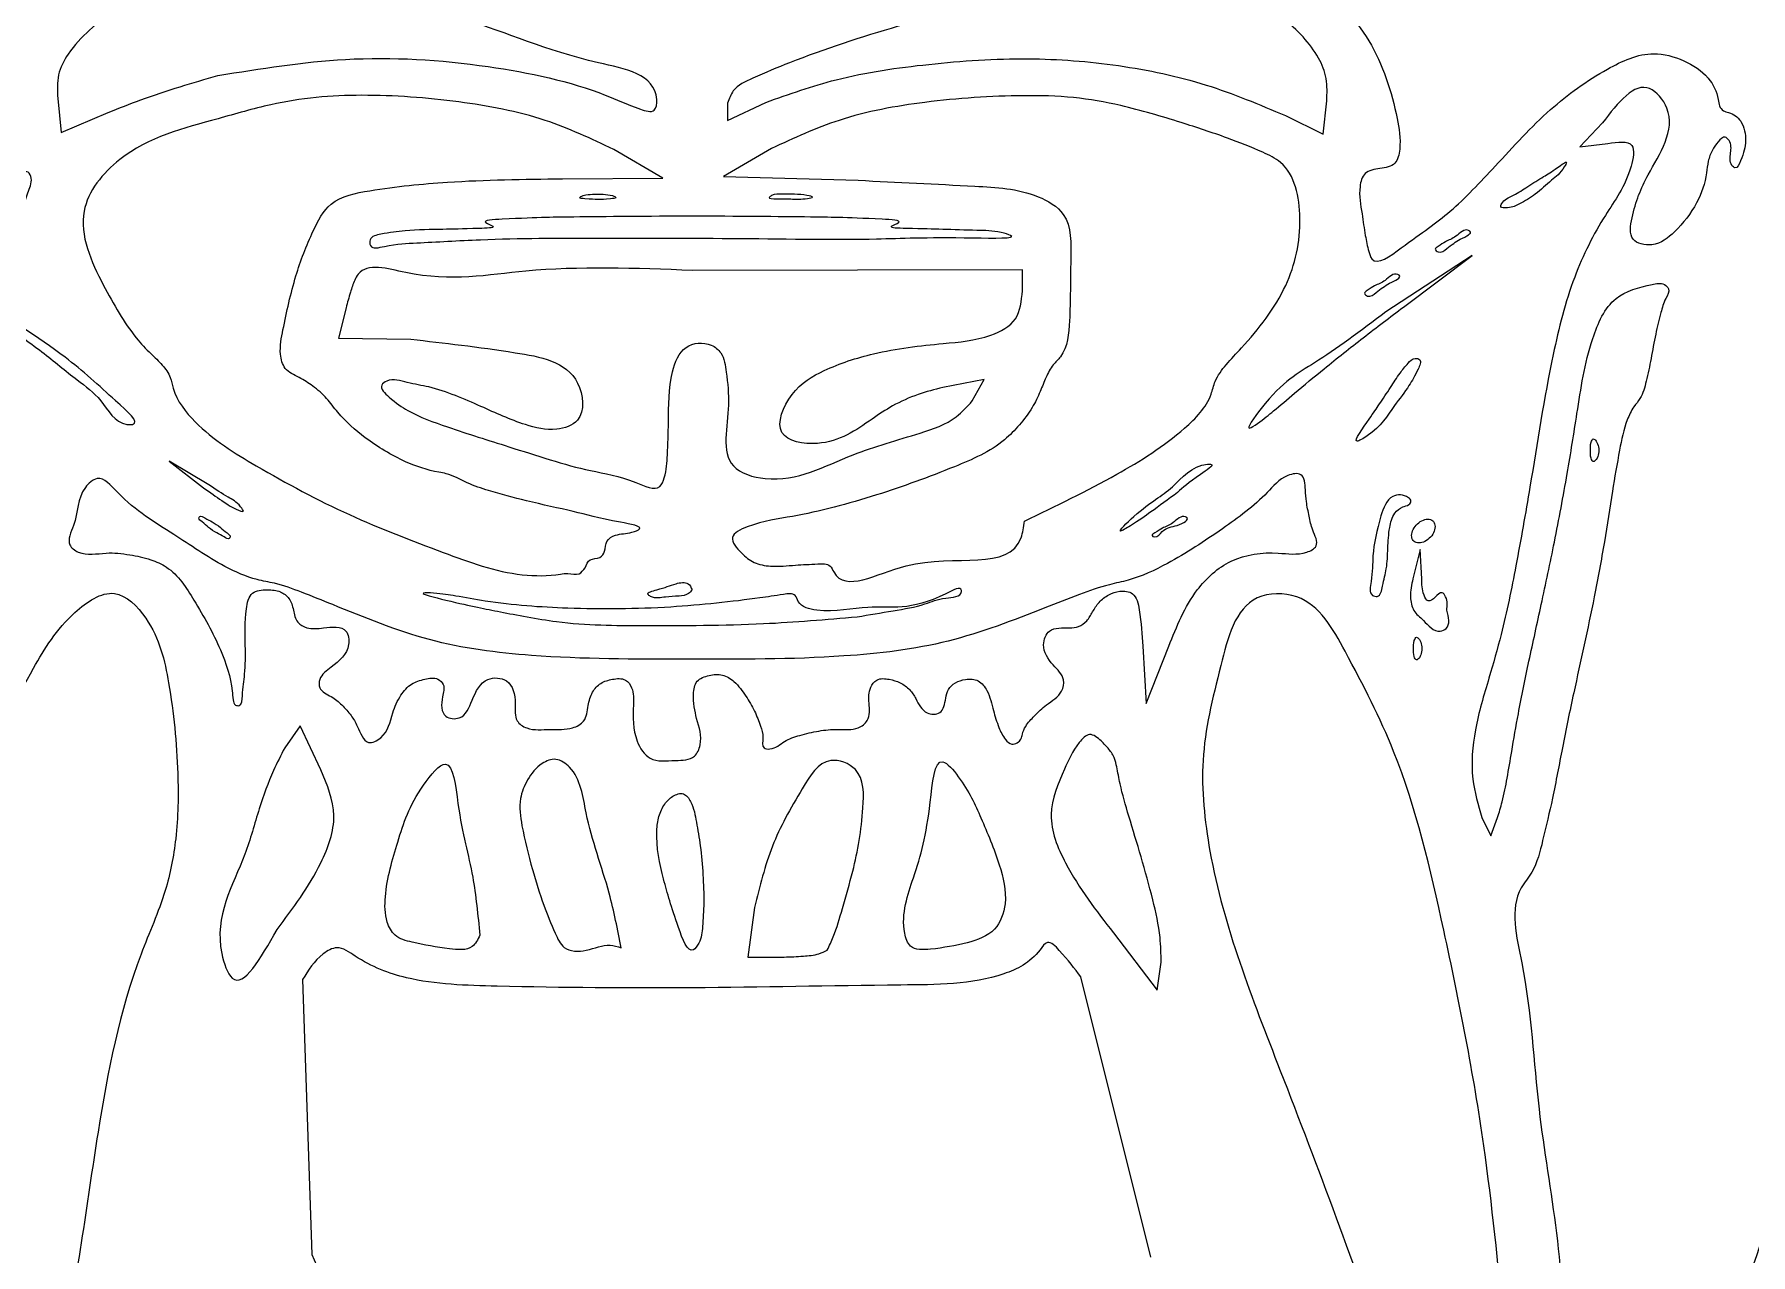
# Model space of a CAD drawing. Extents: x 7.4 to 44.5, y 24.7 to 60.9.
# Drawn here: x 19.78 to 34.35, y 35.09 to 45.44 of the extents above; entities that cross this region are included whole.
import ezdxf

# ---------------------------------------------------------------- set-up
doc = ezdxf.new("R2010")
doc.units = 0
doc.layers.add('Layer_1', color=7, linetype='CONTINUOUS')

msp = doc.modelspace()

# ---------------------------------------------------------------- linework, layer by layer
at = {"layer": 'Layer_1', "color": 7}
for p, q in [((30.549742, 45.421625), (30.549734, 45.421625)), ((21.340699, 45.092967), (21.340778, 45.092967)), ((19.981696, 44.897316), (20.009715, 44.608828)), ((25.665179, 44.712036), (25.990452, 44.865476)), ((30.719242, 44.596355), (30.749896, 44.877615)), ((20.009715, 44.608828), (20.410456, 44.780143)), ((25.665179, 44.857848), (25.665179, 44.712036)), ((30.39912, 44.752864), (30.719242, 44.596355)), ((33.089289, 44.691367), (32.896956, 44.488376)), ((25.114737, 44.222367), (24.699378, 44.466556)), ((26.038569, 44.474181), (25.631286, 44.237599)), ((32.896956, 44.488376), (33.134125, 44.516604)), ((24.264067, 44.217128), (25.114737, 44.222367)), ((25.631286, 44.237599), (26.774137, 44.204084)), ((32.657386, 44.20447), (32.657386, 44.20447)), ((24.68939, 44.073591), (24.68939, 44.073591)), ((26.338832, 44.075946), (26.338832, 44.075973)), ((25.771486, 43.711096), (25.771486, 43.71116)), ((31.882911, 43.705257), (31.882932, 43.70526)), ((31.984426, 43.565057), (31.250514, 43.087997)), ((31.400835, 43.128812), (31.984426, 43.565057)), ((28.167195, 43.443584), (25.368832, 43.439139)), ((28.167195, 43.266435), (28.167195, 43.443584)), ((31.282426, 43.33135), (31.282447, 43.331361)), ((22.427406, 43.121202), (22.364335, 42.864469)), ((22.364335, 42.864469), (22.976689, 42.855817)), ((27.843586, 42.513425), (27.492518, 42.447089)), ((27.741994, 42.331953), (27.843586, 42.513425)), ((30.476058, 42.396519), (30.476058, 42.396519)), ((20.471, 42.334099), (20.471, 42.334197)), ((31.32374, 42.292385), (31.32374, 42.292385)), ((25.164775, 42.150153), (25.164775, 42.150174)), ((33.037336, 41.991249), (33.037336, 41.991249)), ((21.263769, 41.619322), (20.925891, 41.81987)), ((20.925891, 41.81987), (21.218869, 41.59585)), ((21.263769, 41.619322), (21.263769, 41.619322)), ((29.483095, 41.554996), (29.483095, 41.554996)), ((21.361728, 41.258954), (21.361728, 41.258954)), ((28.185975, 41.312834), (28.18597, 41.312834)), ((29.480973, 41.27453), (29.481005, 41.274538)), ((31.670011, 41.26633), (31.670011, 41.26633)), ((31.268202, 41.082389), (31.268159, 41.082389)), ((31.541564, 41.072007), (31.480697, 40.822717)), ((31.557254, 40.822717), (31.541564, 41.072007)), ((24.455475, 40.91617), (24.455475, 40.916194)), ((25.364943, 40.729226), (25.364943, 40.729226)), ((26.766128, 40.500301), (26.766128, 40.500282)), ((31.768587, 40.55785), (31.768561, 40.55785)), ((29.188693, 40.250383), (29.218046, 39.763346)), ((29.218046, 39.763346), (29.409985, 40.251241)), ((31.536127, 40.308639), (31.536127, 40.308639)), ((25.402543, 39.636399), (25.402524, 39.63633)), ((22.038233, 39.576368), (21.90745, 39.389392)), ((22.214599, 39.202781), (22.038233, 39.576368)), ((32.065875, 38.796651), (32.14161, 38.640849)), ((32.14161, 38.640849), (32.200175, 38.796651)), ((29.174281, 38.463792), (29.174297, 38.463792)), ((25.465024, 38.071897), (25.465024, 38.071897)), ((25.893895, 38.033879), (25.836314, 37.613199)), ((21.842233, 37.846916), (21.842233, 37.846916)), ((23.56349, 37.797706), (23.56349, 37.797706)), ((27.697639, 37.733283), (27.697639, 37.733283)), ((28.938892, 37.819069), (29.310073, 37.332754)), ((24.762222, 37.691124), (24.762222, 37.691106)), ((25.836314, 37.613199), (26.14517, 37.613199)), ((26.511403, 37.671024), (26.511403, 37.671024)), ((29.25613, 35.068077), (28.661778, 37.446324)), ((29.310073, 37.332754), (29.345403, 37.569215)), ((22.058966, 37.421593), (22.138431, 35.088762)), ((22.138431, 35.088762), (22.321496, 34.673326))]:
    msp.add_line(p, q, dxfattribs=at)
for points, knots in [([(39.993908, 44.727694), (39.992409, 44.709731), (39.99011, 44.682173), (39.954297, 44.648326), (39.776267, 44.861801), (40.112806, 45.501563), (40.122199, 46.468988), (40.385378, 47.446574), (40.621069, 48.255536), (40.819028, 48.925991), (41.200842, 50.163709), (41.683496, 51.980475), (41.845016, 54.770544), (41.672722, 57.109444), (41.583172, 59.135647), (41.412403, 59.828322), (41.462674, 60.61876), (41.116215, 60.399716), (40.865479, 60.219024), (40.511528, 59.920844), (40.140911, 59.534942), (39.725629, 58.976743), (39.144333, 58.093391), (38.384149, 56.955449), (37.242773, 55.591732), (36.289661, 54.56163), (35.507643, 53.774808), (35.327196, 53.475259), (35.092323, 53.277469), (35.164704, 53.20756), (35.133891, 53.171784), (35.090633, 53.172349), (35.047895, 53.172955), (35.01635, 53.139514), (35.040806, 53.110055), (35.065145, 53.080498), (35.033363, 53.046902), (34.790788, 53.059345), (34.49313, 52.381385), (33.951806, 51.873205), (33.701629, 51.316222), (33.558348, 51.07864), (33.474187, 51.060023), (33.372502, 51.053529), (33.261042, 51.043431), (33.176455, 51.128488), (33.196621, 51.193439), (33.208886, 51.232944)], [0, 0, 0, 0, 0.054284, 0.083279, 0.117567, 0.733486, 1.939191, 3.113364, 3.721077, 4.473842, 5.208709, 7.608343, 10.098999, 13.495624, 14.850331, 15.818626, 16.192677, 16.395268, 16.768266, 17.230574, 17.738633, 18.383678, 19.308972, 20.913636, 22.489554, 24.60988, 25.225982, 25.667233, 25.842249, 25.87935, 25.908271, 25.956586, 26.005231, 26.033948, 26.069095, 26.104212, 26.133063, 26.182, 26.805225, 27.888934, 28.56628, 28.615172, 28.696268, 28.803392, 28.934051, 29.007176, 29.120698, 29.120698, 29.120698, 29.120698]), ([(32.69483, 51.292425), (32.395135, 51.246487), (31.691654, 51.138656), (30.656169, 51.033799), (29.830127, 51.012382), (29.291718, 50.966593), (28.957193, 50.898406), (28.573978, 50.798324), (28.210856, 50.69205), (27.872953, 50.631191), (27.59456, 50.648029), (27.322325, 50.66261), (27.043744, 50.651071), (26.743712, 50.620682), (26.468339, 50.581763), (26.212595, 50.58309), (26.012534, 50.639555), (25.842922, 50.687121), (25.696371, 50.705821), (25.592388, 50.67646), (25.516275, 50.666362), (25.493384, 50.608222), (25.569691, 50.624282), (25.618034, 50.609153), (25.669083, 50.57639), (25.690476, 50.523289), (25.665855, 50.46977), (25.610708, 50.437269), (25.543357, 50.428476), (25.473126, 50.42932), (25.42993, 50.36843), (25.453847, 50.304987), (25.483667, 50.232353), (25.407574, 50.176077), (25.310066, 50.179328), (25.190247, 50.195334), (25.078533, 50.274537), (24.995142, 50.397295), (24.907668, 50.542439), (24.707252, 50.620764), (24.478095, 50.643066), (24.216037, 50.659974), (23.97055, 50.662505), (23.726426, 50.643017), (23.469585, 50.628799), (23.153821, 50.690231), (22.807138, 50.797786), (22.43928, 50.901351), (22.107174, 50.970423), (21.577387, 51.007706), (20.749334, 51.036273), (19.748276, 51.143923), (18.887105, 51.235464), (18.471789, 51.34363), (18.185497, 51.371509), (18.177676, 51.218579), (18.172257, 51.115815), (18.084187, 51.053654), (17.979555, 51.05139), (17.880283, 51.059098), (17.794815, 51.093457), (17.714572, 51.36754), (17.368871, 51.885255), (16.888999, 52.380907), (16.569496, 53.105264), (16.343877, 53.053393), (16.299752, 53.077746), (16.325147, 53.110712), (16.349664, 53.136411), (16.325225, 53.172896), (16.28369, 53.171117), (16.240432, 53.175732), (16.212933, 53.216793), (16.254036, 53.279446), (16.158479, 53.413917), (16.02403, 53.596807), (15.571273, 54.064144), (14.867992, 54.806398), (13.890996, 55.937118), (13.390263, 56.465481), (12.626369, 57.516672), (12.985737, 56.811243), (13.34189, 56.39982), (13.830524, 55.669777), (14.247469, 55.046523), (14.63678, 54.423125), (15.011909, 53.807654), (15.391185, 53.194464), (15.892821, 52.451041), (16.207479, 51.780808), (16.700274, 51.297674), (16.578392, 50.995877), (16.315708, 51.049679), (16.124989, 51.109551), (15.946745, 51.219388), (15.988886, 51.350162), (15.908076, 51.35853), (15.849852, 51.233776), (15.679369, 51.166146), (15.462624, 51.172443), (15.358621, 51.303927), (15.385487, 51.473684), (15.196502, 51.378015), (15.083863, 51.247537), (14.892155, 51.102111), (14.723538, 51.004256), (14.523676, 51.018455), (14.27513, 50.957089), (14.041477, 50.812268), (13.86514, 50.659523), (13.855906, 50.536784), (13.845432, 50.471344), (13.841699, 50.401417), (13.819878, 50.335078), (13.763567, 50.293576), (13.691636, 50.281897), (13.576232, 50.325216), (13.617144, 50.168045), (13.758956, 50.059934), (13.875918, 49.84896), (13.935295, 49.612169), (13.784366, 49.489178), (13.636634, 49.5344), (13.51202, 49.651637), (13.319677, 49.934861), (12.968027, 50.324594), (12.528681, 50.704401), (12.189631, 50.941127), (11.985813, 50.978635), (11.911453, 51.051099), (11.857372, 51.170367), (11.764474, 51.344375), (11.60346, 51.570813), (11.265752, 52.002393), (10.755518, 52.669492), (10.353222, 53.997575), (10.093267, 55.169396), (9.909255, 56.29538), (9.779476, 56.640044), (9.799358, 57.259475), (9.525274, 56.724204), (9.694798, 56.008314), (9.547232, 54.807044), (9.60435, 53.56417), (9.706876, 52.352618), (9.922119, 51.167317), (10.210371, 50.024357), (10.515132, 49.111841), (10.662682, 48.524705), (10.834197, 48.339522), (10.862214, 48.225838), (10.872075, 48.077662), (10.890281, 47.879661), (10.941571, 47.637975), (11.066384, 47.201195), (11.228835, 46.499446), (11.332657, 45.613607), (11.526916, 45.027323), (11.433187, 44.610327), (11.204287, 44.663705), (11.124085, 44.83085), (11.060827, 45.122385), (10.831523, 44.924702), (10.857222, 44.663419), (10.849449, 44.41269), (10.750095, 44.210664), (10.561625, 44.216586), (10.370182, 44.168258), (10.168685, 43.995268), (9.980106, 43.772996), (9.81063, 43.536926), (9.68474, 43.357408), (9.637022, 43.119521), (9.454103, 42.76278), (9.046785, 42.343929), (8.602543, 41.948658), (8.405543, 41.810262), (8.305555, 41.725651), (8.447034, 41.787234), (8.530966, 41.833968), (8.733773, 41.822882), (8.773972, 41.68744), (8.77311, 41.579611), (8.865968, 41.517519), (9.010251, 41.520294), (9.327741, 41.500228), (9.007958, 41.099371), (8.63308, 40.913637), (8.361226, 40.734863), (8.024573, 40.498536), (8.271037, 40.504079), (8.523561, 40.53403), (8.36386, 40.185893), (8.07802, 40.073913), (7.882837, 39.981719), (7.700944, 39.837411), (7.916104, 39.836626), (8.046139, 39.806763), (8.232298, 39.722217), (8.261691, 39.552861), (8.131807, 39.483218), (7.994581, 39.412878), (7.873926, 39.371546), (7.807764, 39.348882)], [0, 0, 0, 0, 0.909592, 2.135107, 3.118692, 3.388104, 3.754682, 4.140938, 4.576087, 4.890795, 5.163584, 5.40949, 5.709018, 5.998585, 6.31396, 6.543611, 6.758987, 6.932966, 7.076124, 7.189012, 7.264771, 7.284721, 7.340731, 7.405136, 7.461449, 7.511682, 7.562568, 7.623271, 7.695317, 7.767878, 7.819385, 7.888841, 7.963416, 8.02262, 8.131216, 8.253335, 8.379679, 8.526295, 8.699905, 8.871025, 9.143167, 9.393907, 9.657836, 9.878698, 10.129052, 10.425978, 10.836375, 11.219107, 11.572233, 11.851206, 12.811223, 14.04934, 14.91148, 15.310607, 15.470979, 15.598891, 15.692076, 15.772868, 15.890956, 15.998634, 16.078144, 16.14176, 16.817302, 17.896894, 18.501939, 18.557999, 18.586814, 18.619889, 18.65667, 18.683651, 18.727614, 18.77379, 18.809069, 18.852926, 18.970063, 19.230046, 19.583128, 20.877719, 22.425876, 23.599916, 24.214144, 24.437191, 25.401209, 26.1599, 26.976671, 27.675044, 28.359308, 29.138775, 29.844761, 31.017845, 31.489351, 31.619913, 31.860939, 32.126418, 32.305485, 32.383128, 32.412949, 32.508046, 32.736033, 32.937683, 33.105202, 33.206245, 33.293635, 33.565448, 33.815172, 33.991066, 34.133046, 34.402478, 34.740223, 34.977878, 35.032294, 35.103904, 35.177222, 35.242596, 35.306209, 35.371839, 35.476039, 35.535774, 35.744842, 36.042833, 36.246024, 36.402847, 36.516585, 36.677631, 36.909852, 37.542215, 38.241547, 38.664215, 38.750615, 38.850936, 38.959013, 39.143478, 39.441654, 39.790566, 40.790066, 41.93605, 43.873289, 44.548789, 45.105779, 45.424013, 45.53572, 46.519792, 47.770511, 49.051062, 50.273227, 51.408319, 52.665979, 53.791508, 54.334137, 54.417918, 54.537, 54.673506, 54.866332, 55.131702, 55.413612, 56.228186, 57.302116, 58.022015, 58.195812, 58.344929, 58.567899, 58.80147, 58.928779, 59.267008, 59.554883, 59.697155, 59.871681, 60.060147, 60.290808, 60.646031, 60.93742, 61.166702, 61.289939, 61.659691, 62.341002, 63.093984, 63.231081, 63.286933, 63.32706, 63.546739, 63.692939, 63.827015, 63.920566, 64.001859, 64.122209, 64.388322, 64.622048, 65.227908, 65.718309, 65.885501, 66.004138, 66.260253, 66.437931, 66.86581, 67.14686, 67.239212, 67.336444, 67.572793, 67.757752, 67.884912, 67.985627, 68.156762, 68.364541, 68.364541, 68.364541, 68.364541]), ([(19.660317, 43.66826), (19.662372, 43.715219), (19.666699, 43.814093), (19.691609, 43.957226), (19.717828, 44.095327), (19.773637, 44.194902), (19.727504, 44.297792), (19.576718, 44.228029), (19.325891, 44.369453), (19.380257, 44.809518), (19.498016, 45.139903), (19.662989, 45.416193), (19.701052, 45.524273), (19.783329, 45.629889), (19.666871, 45.612343), (19.565212, 45.617234), (19.365625, 45.603796), (19.25155, 45.592592), (19.072172, 45.601236), (19.17523, 45.663674), (19.247873, 45.65724), (19.253859, 45.740968), (19.124908, 45.690015), (19.263683, 45.861176), (19.45705, 45.822663), (19.662588, 45.911392), (19.799469, 45.891704), (19.848708, 45.849616), (19.871802, 45.794121), (19.850311, 45.720871), (19.925936, 45.72195), (20.007233, 45.880951), (20.318045, 46.003585), (20.782617, 46.132025), (21.273273, 46.15021), (21.690122, 46.157518), (21.978444, 46.181157), (22.31979, 46.282902), (22.931414, 46.40879), (23.995007, 46.535469), (25.169006, 46.685746), (26.41069, 46.754345), (26.909283, 46.754495), (27.667054, 46.677168), (27.453343, 46.517893), (27.189236, 46.539564), (26.950515, 46.500883), (26.258112, 46.528188), (26.731446, 46.45459), (27.140014, 46.475719), (27.808629, 46.421871), (28.404485, 46.368173), (28.933517, 46.294646), (29.365861, 46.217373), (29.70498, 46.159116), (30.132169, 46.108361), (30.653894, 45.925121), (31.155721, 45.412952), (31.328791, 44.869207), (31.384329, 44.520956), (31.344977, 44.326725), (31.201371, 44.303976), (31.062493, 44.283555), (31.014375, 44.107222), (31.048693, 43.936208), (31.07333, 43.748406), (31.098178, 43.626564), (31.151854, 43.457319), (31.505015, 43.725361), (31.795857, 43.916589), (32.217203, 44.359303), (32.6135, 44.802758), (33.066029, 45.127657), (33.472538, 45.316958), (33.782342, 45.230251), (33.989777, 45.099925), (34.069512, 44.938163), (34.07819, 44.835523), (34.111688, 44.789521), (34.187858, 44.777266), (34.287759, 44.704591), (34.314435, 44.528987), (34.283864, 44.418625), (34.228414, 44.291612), (34.163655, 44.35016), (34.180077, 44.437345), (34.184481, 44.523564), (34.123904, 44.588802), (34.06357, 44.522975), (34.018178, 44.459407), (33.982387, 44.366533), (33.972081, 44.2111), (33.894955, 43.992624), (33.7309, 43.782132), (33.542281, 43.630958), (33.306011, 43.681909), (33.350046, 43.976566), (33.481246, 44.294708), (33.764402, 44.702064), (33.417465, 45.114214), (33.223355, 44.864108), (33.089289, 44.691367)], [0, 0, 0, 0, 0.140898, 0.296665, 0.434694, 0.564033, 0.620739, 0.714045, 0.962184, 1.330722, 1.872342, 2.083857, 2.236794, 2.29807, 2.349515, 2.484438, 2.673732, 2.883548, 2.955405, 3.021697, 3.120573, 3.140848, 3.230166, 3.287871, 3.569909, 3.849126, 3.913931, 3.97382, 4.031601, 4.099324, 4.127204, 4.218664, 4.583735, 5.079347, 5.679424, 6.040663, 6.334108, 6.541955, 7.10667, 8.208272, 9.72829, 10.781407, 11.605015, 11.954795, 12.039877, 12.270479, 12.70032, 13.130305, 13.221245, 13.887289, 14.52072, 15.170969, 15.69808, 16.118872, 16.489411, 16.729524, 17.410578, 18.100937, 18.802005, 19.063515, 19.190311, 19.324556, 19.457269, 19.575614, 19.808849, 19.992952, 20.133069, 20.200299, 20.465754, 20.985615, 21.524122, 22.196137, 22.789414, 23.202775, 23.464864, 23.718704, 23.918496, 23.975591, 24.026515, 24.073556, 24.199802, 24.370112, 24.544853, 24.621205, 24.653586, 24.760438, 24.865798, 24.909478, 24.980882, 25.066608, 25.167429, 25.266506, 25.535023, 25.843332, 26.064962, 26.231107, 26.410841, 26.802209, 27.388852, 27.610561, 28.10559, 28.10559, 28.10559, 28.10559]), ([(21.340778, 45.092967), (21.701689, 45.151141), (22.463712, 45.273969), (23.56, 45.207309), (24.445752, 45.01949), (24.836734, 44.835151), (25.05783, 44.764814), (25.090122, 45.102043), (24.270584, 45.233172), (23.459962, 45.615742), (22.307044, 45.819046), (21.395375, 45.908295), (20.697505, 45.831725), (20.306681, 45.543733), (20.077261, 45.304207), (19.970282, 45.099583), (19.977845, 44.96556), (19.981696, 44.897316)], [0, 0, 0, 0, 1.090645, 2.302779, 3.326067, 3.646115, 3.764761, 3.858539, 4.443223, 5.633189, 6.903497, 7.806042, 8.415178, 8.945536, 9.218232, 9.412461, 9.613971, 9.613971, 9.613971, 9.613971]), ([(30.549734, 45.421625), (30.494599, 45.476647), (30.381373, 45.589641), (30.167922, 45.716734), (29.913287, 45.812825), (29.623887, 45.891488), (29.234047, 45.895008), (28.682944, 45.842761), (27.945571, 45.737018), (27.084882, 45.512205), (26.379027, 45.282609), (25.927096, 45.092781), (25.714203, 44.996601), (25.678387, 44.895231), (25.665179, 44.857848)], [0, 0, 0, 0, 0.232993, 0.478474, 0.737466, 1.049071, 1.371705, 1.899308, 2.711212, 3.600683, 4.572548, 4.910022, 5.107596, 5.223022, 5.223022, 5.223022, 5.223022]), ([(30.749896, 44.877615), (30.752658, 44.941194), (30.758135, 45.067311), (30.683351, 45.258219), (30.59686, 45.363998), (30.549742, 45.421625)], [0, 0, 0, 0, 0.1892, 0.375305, 0.598021, 0.598021, 0.598021, 0.598021]), ([(25.990452, 44.865476), (26.187322, 44.935299), (26.635453, 45.094236), (27.388341, 45.19836), (28.191074, 45.255373), (28.982421, 45.193067), (29.720865, 45.039384), (30.17712, 44.846645), (30.39912, 44.752864)], [0, 0, 0, 0, 0.62529, 1.423332, 2.268906, 3.03637, 3.797741, 4.519276, 4.519276, 4.519276, 4.519276]), ([(20.410456, 44.780143), (20.501647, 44.816122), (20.702179, 44.89524), (21.012879, 44.998824), (21.233273, 45.062117), (21.340699, 45.092967)], [0, 0, 0, 0, 0.294063, 0.646653, 0.981949, 0.981949, 0.981949, 0.981949]), ([(24.699378, 44.466556), (24.508428, 44.555932), (24.090199, 44.751688), (23.361031, 44.886281), (22.707411, 44.934801), (22.172527, 44.915284), (21.762732, 44.847453), (21.202381, 44.683567), (20.576628, 44.530017), (20.083781, 43.921803), (20.308201, 43.417399), (20.495528, 43.08151), (20.628076, 42.881214), (20.759373, 42.741385), (20.868564, 42.642703), (20.93977, 42.543749), (20.972292, 42.356628), (21.203371, 42.059599), (21.735944, 41.733371), (22.438143, 41.353651), (23.199627, 41.065318), (23.793798, 40.844416), (24.16272, 40.846094), (24.319205, 40.8744), (24.405091, 40.845938), (24.440477, 40.895264), (24.455475, 40.91617)], [0, 0, 0, 0, 0.630326, 1.380571, 2.205576, 2.594898, 2.983507, 3.447108, 4.350439, 4.882306, 5.52884, 5.803863, 6.059416, 6.243193, 6.377512, 6.502455, 6.598305, 6.939503, 7.577708, 8.469264, 9.327659, 10.02542, 10.349306, 10.411711, 10.507839, 10.57855, 10.57855, 10.57855, 10.57855]), ([(28.18597, 41.312834), (28.450125, 41.440218), (28.924059, 41.668765), (29.467014, 42.008486), (29.755645, 42.303695), (29.801262, 42.51844), (29.899221, 42.648021), (30.131735, 42.888905), (30.435346, 43.276186), (30.561813, 43.839288), (30.468638, 44.316888), (30.160625, 44.466418), (29.881244, 44.575098), (29.477244, 44.708079), (29.045304, 44.836283), (28.596236, 44.917496), (28.038615, 44.928221), (27.371054, 44.883492), (26.6414, 44.752771), (26.226889, 44.561211), (26.038569, 44.474181)], [0, 0, 0, 0, 0.877079, 1.573615, 1.938303, 2.052797, 2.221381, 2.414007, 3.064875, 3.648688, 4.149087, 4.319753, 4.645241, 5.057453, 5.591522, 5.997373, 6.421565, 7.260359, 8.005375, 8.625654, 8.625654, 8.625654, 8.625654]), ([(33.134125, 44.516604), (33.220452, 44.528642), (33.381437, 44.551091), (33.31455, 44.189339), (33.086069, 43.893398), (32.819073, 43.356769), (32.627378, 42.579767), (32.503404, 41.752973), (32.362095, 40.960361), (32.253301, 40.417879), (32.120803, 39.95793), (31.99862, 39.557488), (31.963906, 39.147344), (32.03446, 38.904694), (32.065875, 38.796651)], [0, 0, 0, 0, 0.20477, 0.381865, 0.85172, 1.436555, 2.117205, 3.260246, 3.938473, 4.533849, 4.918592, 5.373445, 5.791356, 6.126794, 6.126794, 6.126794, 6.126794]), ([(32.657386, 44.20447), (32.694275, 44.233357), (32.740677, 44.269693), (32.801883, 44.38195), (32.6722, 44.284045), (32.593047, 44.237878), (32.459147, 44.154088), (32.344785, 44.078432), (32.259807, 44.046746), (32.210221, 43.968508), (32.313443, 43.968158), (32.397286, 44.006531), (32.53038, 44.088408), (32.613178, 44.164072), (32.657386, 44.20447)], [0, 0, 0, 0, 0.156741, 0.197161, 0.28227, 0.424485, 0.582607, 0.722448, 0.833806, 0.872948, 0.93189, 1.037994, 1.196105, 1.37723, 1.37723, 1.37723, 1.37723]), ([(24.455475, 40.916194), (24.466827, 40.943885), (24.489998, 41.000402), (24.58302, 40.988454), (24.633828, 41.060735), (24.624561, 41.149396), (24.735048, 41.208679), (24.821195, 41.202516), (24.981788, 41.262262), (24.59546, 41.328877), (24.386255, 41.39085), (23.974917, 41.47666), (23.682306, 41.555514), (23.481315, 41.621204), (23.368328, 41.682744), (23.287749, 41.714882), (23.138271, 41.736986), (22.896569, 41.819479), (22.606523, 41.995629), (22.38742, 42.188314), (22.265604, 42.358483), (22.152887, 42.457201), (22.031715, 42.533056), (21.899106, 42.590293), (21.857007, 42.757871), (21.909033, 43.020256), (21.986774, 43.378147), (22.121905, 43.731306), (22.290677, 44.055429), (22.745258, 44.141195), (23.386179, 44.205788), (23.936465, 44.212896), (24.264067, 44.217128)], [0, 0, 0, 0, 0.080775, 0.164862, 0.231059, 0.316989, 0.407211, 0.548848, 0.619243, 0.790118, 1.204339, 1.60906, 1.943441, 2.136102, 2.237417, 2.329598, 2.39409, 2.689622, 3.087652, 3.406616, 3.555968, 3.713875, 3.850021, 3.991295, 4.117541, 4.325999, 4.79637, 5.205961, 5.480108, 5.826876, 6.490095, 7.465787, 7.465787, 7.465787, 7.465787]), ([(26.774137, 44.204084), (27.103733, 44.187734), (27.614529, 44.162395), (28.21253, 44.131109), (28.588687, 43.911285), (28.57288, 43.470206), (28.576444, 43.092989), (28.549802, 42.755879), (28.418237, 42.633482), (28.36447, 42.530671), (28.317087, 42.404611), (28.249444, 42.264141), (28.144842, 42.128067), (27.948455, 41.92447), (27.519808, 41.739084), (26.92903, 41.52385), (26.310871, 41.356246), (25.931732, 41.312402), (25.654265, 41.18627), (25.781487, 41.03764), (25.885841, 40.95197), (26.053672, 40.920081), (26.236648, 40.941136), (26.394764, 40.946777), (26.533491, 40.954275), (26.642888, 40.686807), (27.33084, 41.133007), (28.118146, 40.863162), (28.178346, 41.262255), (28.185975, 41.312834)], [0, 0, 0, 0, 0.99002, 1.5343, 1.796336, 2.185378, 2.703604, 3.018843, 3.109769, 3.232291, 3.362683, 3.51477, 3.697481, 3.875474, 4.357789, 5.062704, 5.798002, 6.191473, 6.346383, 6.496357, 6.6319, 6.774945, 6.985744, 7.176748, 7.281756, 7.340085, 7.957106, 8.960785, 9.106445, 9.106445, 9.106445, 9.106445]), ([(24.68939, 44.073591), (24.662973, 44.078413), (24.607231, 44.088587), (24.519171, 44.084243), (24.462162, 44.085123), (24.391031, 44.053207), (24.493259, 44.041791), (24.564129, 44.042579), (24.635837, 44.041238), (24.736965, 44.053892), (24.703332, 44.067818), (24.68939, 44.073591)], [0, 0, 0, 0, 0.080973, 0.170859, 0.251839, 0.284622, 0.330969, 0.439945, 0.548909, 0.595248, 0.62806, 0.62806, 0.62806, 0.62806]), ([(26.338832, 44.075973), (26.303648, 44.080604), (26.232849, 44.089922), (26.130356, 44.082239), (26.061195, 44.090065), (25.996495, 44.047065), (26.130051, 44.049056), (26.211174, 44.044584), (26.299329, 44.042196), (26.410687, 44.061443), (26.363539, 44.070959), (26.338832, 44.075946)], [0, 0, 0, 0, 0.10656, 0.214426, 0.301537, 0.327476, 0.391904, 0.526305, 0.653392, 0.698991, 0.749197, 0.749197, 0.749197, 0.749197]), ([(25.771486, 43.71116), (26.193633, 43.705575), (26.916881, 43.696007), (27.380682, 43.726856), (28.178706, 43.706566), (27.935537, 43.778157), (27.764302, 43.777469), (27.458312, 43.789194), (27.312147, 43.792765), (26.998828, 43.798665), (27.183436, 43.863832), (26.676136, 43.888618), (26.330607, 43.893014), (25.365009, 43.902952), (24.399067, 43.892457), (24.054044, 43.889505), (23.545307, 43.863258), (23.732131, 43.799799), (23.425952, 43.792147), (23.272875, 43.786793), (22.954687, 43.784364), (22.769314, 43.755834), (22.6241, 43.726646), (22.630396, 43.613039), (22.830156, 43.664924), (23.097529, 43.674827), (23.72782, 43.713809), (24.626484, 43.714269), (25.363943, 43.712226), (25.771486, 43.711096)], [0, 0, 0, 0, 1.15637, 1.98116, 2.296409, 2.378908, 2.586477, 2.876473, 3.189883, 3.312026, 3.37865, 3.520407, 4.129274, 5.133208, 6.137141, 6.746012, 6.887779, 6.955922, 7.074398, 7.382496, 7.703222, 7.910484, 8.013588, 8.061641, 8.180897, 8.456637, 8.997586, 9.983404, 11.201171, 11.201171, 11.201171, 11.201171]), ([(31.882932, 43.70526), (31.935236, 43.72862), (31.993744, 43.754753), (31.919812, 43.800237), (31.851992, 43.719838), (31.760945, 43.689025), (31.710589, 43.653173), (31.656835, 43.620361), (31.71419, 43.577204), (31.787384, 43.643749), (31.845761, 43.681337), (31.882911, 43.705257)], [0, 0, 0, 0, 0.105133, 0.117606, 0.236782, 0.336416, 0.410537, 0.444179, 0.479467, 0.558636, 0.697189, 0.697189, 0.697189, 0.697189]), ([(20.471, 42.334197), (20.331547, 42.461679), (19.972664, 42.789753), (19.331036, 43.149295), (18.955506, 43.654976), (18.500739, 43.662395), (19.200151, 43.281963), (19.404622, 43.061736), (19.846846, 42.756765), (20.113259, 42.530729), (20.36761, 42.347317), (20.468323, 42.13163), (20.700135, 42.129274), (20.575166, 42.240985), (20.471, 42.334099)], [0, 0, 0, 0, 0.564202, 1.451968, 2.225372, 2.273633, 2.676797, 3.370928, 3.787718, 4.170213, 4.436218, 4.734841, 4.784361, 5.032308, 5.032308, 5.032308, 5.032308]), ([(25.368832, 43.439139), (24.88536, 43.457276), (24.053463, 43.488484), (23.20571, 43.31605), (22.585647, 43.515255), (22.491916, 43.341263), (22.460933, 43.245579), (22.439434, 43.165822), (22.427406, 43.121202)], [0, 0, 0, 0, 1.415046, 2.434824, 2.838734, 2.895979, 3.004901, 3.143219, 3.143219, 3.143219, 3.143219]), ([(31.282447, 43.331361), (31.334754, 43.354726), (31.393264, 43.380863), (31.319327, 43.426338), (31.251515, 43.34594), (31.160465, 43.315128), (31.110115, 43.279273), (31.056357, 43.246457), (31.113719, 43.203315), (31.186898, 43.269856), (31.245276, 43.307436), (31.282426, 43.33135)], [0, 0, 0, 0, 0.105139, 0.117609, 0.236784, 0.336415, 0.410538, 0.444182, 0.479463, 0.558632, 0.697171, 0.697171, 0.697171, 0.697171]), ([(27.492518, 42.447089), (27.421605, 42.428518), (27.274386, 42.389963), (27.07124, 42.299867), (26.807633, 42.122229), (26.53434, 41.925035), (26.023794, 42.011372), (26.197257, 42.431298), (26.506587, 42.615578), (26.952311, 42.760015), (27.434589, 42.816697), (27.846983, 42.848196), (28.143774, 43.004928), (28.159447, 43.179918), (28.167195, 43.266435)], [0, 0, 0, 0, 0.219721, 0.456151, 0.662461, 1.169644, 1.485862, 1.818951, 2.158918, 2.60207, 3.198367, 3.609697, 3.860168, 4.105101, 4.105101, 4.105101, 4.105101]), ([(32.200175, 38.796651), (32.213323, 38.841175), (32.245924, 38.951577), (32.283378, 39.139411), (32.32394, 39.389078), (32.382283, 39.720624), (32.467059, 40.136001), (32.574914, 40.620576), (32.687362, 41.150646), (32.788461, 41.690033), (32.881745, 42.271328), (32.955425, 42.773055), (33.154022, 43.231506), (33.43267, 43.305493), (33.600337, 43.338973), (33.670259, 43.275023), (33.612581, 43.186111), (33.581425, 43.063908), (33.536265, 42.891509), (33.504836, 42.695425), (33.464148, 42.513371), (33.428314, 42.366794), (33.344816, 42.275356), (33.277384, 42.129722), (33.227751, 41.885834), (33.16857, 41.540074), (33.105908, 41.123082), (33.025405, 40.688042), (32.935618, 40.261061), (32.840601, 39.835255), (32.74976, 39.402819), (32.673847, 38.981661), (32.589074, 38.631106), (32.525003, 38.36209), (32.283491, 38.078975), (32.482379, 37.328684), (32.517552, 36.39286), (32.718878, 35.26436), (32.794045, 34.195474), (32.730168, 33.251886), (32.666875, 32.546336), (32.346521, 32.160287), (31.926885, 32.219549), (31.679684, 32.454791), (31.464609, 32.645071), (31.369362, 32.738524), (31.239661, 32.799327), (31.253555, 32.46175), (31.079891, 32.196989), (30.890334, 31.494838), (30.644937, 30.828482), (30.436459, 30.208063), (30.353819, 29.88859), (30.297086, 29.687591), (30.277266, 29.58045), (30.189377, 29.418276), (30.491655, 29.607447), (30.628716, 29.869069), (30.854325, 30.14896), (30.975853, 30.29973)], [0, 0, 0, 0, 0.139224, 0.345222, 0.573883, 0.898205, 1.355006, 1.845535, 2.387661, 2.979874, 3.494242, 4.144384, 4.537995, 4.865986, 4.970763, 5.021755, 5.106499, 5.232787, 5.42123, 5.631823, 5.829453, 5.985312, 6.071056, 6.195472, 6.461178, 6.814676, 7.248984, 7.725681, 8.1418, 8.557907, 9.034353, 9.46805, 9.839056, 10.122696, 10.28155, 10.919028, 12.168083, 13.229697, 14.314993, 15.378797, 16.073488, 16.411972, 16.726669, 17.204963, 17.427374, 17.57737, 17.625242, 17.800069, 18.211623, 18.770913, 19.856222, 20.401007, 20.71467, 20.862261, 21.002511, 21.10524, 21.216749, 21.690065, 22.242729, 22.242729, 22.242729, 22.242729]), ([(30.476058, 42.396519), (30.559704, 42.466513), (30.751691, 42.627166), (31.060688, 42.870504), (31.287011, 43.042374), (31.400835, 43.128812)], [0, 0, 0, 0, 0.327192, 0.750979, 1.179752, 1.179752, 1.179752, 1.179752]), ([(31.250514, 43.087997), (31.037938, 42.927677), (30.654842, 42.638755), (30.342502, 42.48759), (30.036385, 42.054343), (30.200597, 42.166724), (30.309144, 42.255245), (30.415315, 42.345107), (30.476058, 42.396519)], [0, 0, 0, 0, 0.742753, 1.338556, 1.533058, 1.611075, 1.784312, 2.015958, 2.015958, 2.015958, 2.015958]), ([(22.976689, 42.855817), (23.260481, 42.823392), (23.731433, 42.769582), (24.418899, 42.64727), (24.46469, 42.159642), (24.184336, 42.068508), (23.90186, 42.134532), (23.624861, 42.26344), (23.356596, 42.379473), (23.147127, 42.453668), (22.952294, 42.480324), (22.812412, 42.531894), (22.697982, 42.453381), (22.823825, 42.331627), (22.98655, 42.219394), (23.352216, 42.08426), (23.857838, 41.93169), (24.412616, 41.743731), (24.801165, 41.6914), (25.078487, 41.55024), (25.146747, 41.720547), (25.156352, 41.898533), (25.161672, 42.057468), (25.164775, 42.150153)], [0, 0, 0, 0, 0.893573, 1.482885, 1.798175, 1.98895, 2.257836, 2.664766, 2.90091, 3.137168, 3.324356, 3.499239, 3.553177, 3.672562, 3.869571, 4.232487, 4.779861, 5.500563, 5.899618, 6.104808, 6.186706, 6.383841, 6.65963, 6.65963, 6.65963, 6.65963]), ([(25.164775, 42.150174), (25.164189, 42.291353), (25.163282, 42.510244), (25.27612, 42.817231), (25.501928, 42.839091), (25.634785, 42.729778), (25.660265, 42.534349), (25.69442, 42.233526), (25.579888, 41.773752), (26.170348, 41.596665), (26.670717, 41.882876), (27.212924, 42.02719), (27.580366, 42.151644), (27.699013, 42.284004), (27.741994, 42.331953)], [0, 0, 0, 0, 0.430484, 0.667447, 0.881914, 0.986289, 1.156252, 1.436475, 1.953537, 2.244283, 3.016366, 3.615229, 3.951426, 4.142399, 4.142399, 4.142399, 4.142399]), ([(31.32374, 42.292385), (31.367983, 42.34968), (31.445914, 42.4506), (31.507581, 42.564477), (31.563424, 42.681796), (31.484873, 42.701689), (31.430529, 42.641714), (31.362988, 42.55985), (31.288927, 42.440191), (31.195057, 42.304424), (31.117336, 42.184196), (30.937481, 41.939333), (31.19493, 42.093881), (31.26734, 42.205468), (31.32374, 42.292385)], [0, 0, 0, 0, 0.209913, 0.369745, 0.451058, 0.491047, 0.563514, 0.671858, 0.818374, 0.986961, 1.141119, 1.355982, 1.453774, 1.798304, 1.798304, 1.798304, 1.798304]), ([(33.037336, 41.991249), (33.028337, 42.000836), (33.009684, 42.020708), (32.985115, 41.965423), (32.987862, 41.913337), (32.9856, 41.861265), (33.008849, 41.805965), (33.047611, 41.842341), (33.057358, 41.885062), (33.060421, 41.941599), (33.044901, 41.974978), (33.037336, 41.991249)], [0, 0, 0, 0, 0.031091, 0.064447, 0.132589, 0.200742, 0.234088, 0.26518, 0.318423, 0.374399, 0.427637, 0.427637, 0.427637, 0.427637]), ([(29.409985, 40.251241), (29.476622, 40.418034), (29.590313, 40.702608), (29.929009, 41.013555), (30.289165, 41.059948), (30.527261, 41.01645), (30.69611, 41.10153), (30.6245, 41.235513), (30.600509, 41.352796), (30.575823, 41.471352), (30.568857, 41.582551), (30.559542, 41.734481), (30.364512, 41.694599), (30.195858, 41.484767), (29.847256, 41.230497), (29.459641, 40.974964), (29.130768, 40.819227), (28.870333, 40.7698), (28.63652, 40.683552), (28.186805, 40.509117), (27.538217, 40.2556), (26.504037, 40.136647), (25.323215, 40.140921), (24.147921, 40.139591), (23.126531, 40.268265), (22.496459, 40.531647), (22.063851, 40.704255), (21.851601, 40.783601), (21.623879, 40.819354), (21.33014, 40.950799), (20.936691, 41.227496), (20.594844, 41.42168), (20.341202, 41.723217), (20.140829, 41.541289), (20.160987, 41.338197), (20.043814, 41.123189), (20.199126, 41.009194), (20.38082, 41.053527), (20.586325, 41.030083), (20.760296, 40.994286), (20.976241, 40.898461), (21.162814, 40.605971), (21.355913, 40.265209), (21.458624, 39.962564), (21.466275, 39.807567), (21.478743, 39.748477), (21.545918, 39.740872), (21.546582, 39.879717), (21.574745, 40.023775), (21.574312, 40.285143), (21.565118, 40.50038), (21.610081, 40.721529), (21.757058, 40.732684), (21.865902, 40.723844), (21.955142, 40.657575), (21.982718, 40.55723), (22.000617, 40.449953), (22.113506, 40.392147), (22.246103, 40.4068), (22.440227, 40.429911), (22.468887, 40.208012), (22.330727, 40.092067), (22.20027, 40.000334), (22.194362, 39.871218), (22.307275, 39.82906), (22.393643, 39.752993), (22.471652, 39.666955), (22.534345, 39.561381), (22.587158, 39.398657), (22.779915, 39.490188), (22.809539, 39.666777), (22.880589, 39.827747), (22.975157, 39.938753), (23.091651, 39.971288), (23.196269, 39.990736), (23.273009, 39.9161), (23.235524, 39.803508), (23.231683, 39.639883), (23.431845, 39.623524), (23.500878, 39.80703), (23.58774, 39.993619), (23.831725, 39.980092), (23.875645, 39.78353), (23.850595, 39.62106), (23.990857, 39.528786), (24.15723, 39.553783), (24.323614, 39.535299), (24.466999, 39.611585), (24.478529, 39.744038), (24.508671, 39.858925), (24.585847, 39.94587), (24.687872, 39.972687), (24.798425, 39.983905), (24.871812, 39.880454), (24.862702, 39.697019), (24.858496, 39.485529), (25.002076, 39.259259), (25.202436, 39.285903), (25.38468, 39.282092), (25.458682, 39.454481), (25.425186, 39.563024), (25.402543, 39.636399)], [0, 0, 0, 0, 0.53416, 0.911354, 1.317258, 1.560097, 1.653655, 1.790925, 1.913432, 2.038611, 2.140216, 2.273587, 2.384468, 2.611268, 3.100026, 3.652508, 4.013615, 4.17796, 4.445389, 4.758958, 5.627193, 6.521504, 7.858881, 9.171414, 10.048939, 10.922324, 11.206056, 11.448724, 11.599143, 11.894325, 12.406792, 13.003304, 13.21117, 13.33613, 13.674152, 13.840731, 13.935129, 14.170422, 14.372465, 14.554516, 14.702732, 15.067408, 15.545317, 15.906845, 15.983255, 16.032625, 16.061897, 16.149552, 16.333414, 16.576705, 16.887914, 17.031376, 17.159095, 17.272071, 17.363426, 17.468176, 17.578802, 17.669251, 17.810547, 18.001957, 18.119879, 18.359895, 18.504584, 18.574485, 18.697389, 18.811025, 18.9311, 19.035288, 19.202362, 19.31148, 19.546133, 19.71208, 19.8428, 19.962526, 20.073002, 20.137077, 20.24136, 20.408485, 20.523713, 20.708135, 20.930141, 21.087288, 21.294839, 21.441103, 21.542831, 21.739041, 21.932462, 22.042055, 22.179048, 22.298788, 22.400573, 22.506471, 22.615208, 22.699682, 22.84635, 23.154608, 23.336793, 23.551387, 23.716877, 23.824793, 24.049959, 24.049959, 24.049959, 24.049959]), ([(29.483095, 41.554996), (29.528886, 41.596536), (29.598019, 41.659249), (29.812554, 41.796538), (29.609304, 41.793446), (29.422569, 41.548742), (29.226806, 41.471504), (28.940907, 41.186814), (29.137419, 41.303258), (29.268479, 41.39745), (29.405078, 41.497725), (29.483095, 41.554996)], [0, 0, 0, 0, 0.247043, 0.372966, 0.403225, 0.758322, 1.169923, 1.338313, 1.43369, 1.643276, 1.922392, 1.922392, 1.922392, 1.922392]), ([(21.218869, 41.59585), (21.272946, 41.557005), (21.367453, 41.489118), (21.449597, 41.43307), (21.577205, 41.375864), (21.508173, 41.471758), (21.414146, 41.519652), (21.319844, 41.582155), (21.263769, 41.619322)], [0, 0, 0, 0, 0.188806, 0.329964, 0.395512, 0.441388, 0.573884, 0.768244, 0.768244, 0.768244, 0.768244]), ([(31.268159, 41.082389), (31.27112, 41.140985), (31.27622, 41.24192), (31.309827, 41.371987), (31.383353, 41.435575), (31.442669, 41.442001), (31.473797, 41.483375), (31.41732, 41.54047), (31.271335, 41.540903), (31.187216, 41.298217), (31.134217, 41.053871), (31.140758, 40.848164), (31.101537, 40.685318), (31.205638, 40.662161), (31.226234, 40.790709), (31.262638, 40.911142), (31.266257, 41.022538), (31.268202, 41.082389)], [0, 0, 0, 0, 0.176663, 0.304311, 0.390423, 0.446971, 0.480242, 0.5168, 0.649548, 0.843241, 1.189354, 1.405486, 1.525287, 1.566091, 1.66457, 1.814895, 1.989444, 1.989444, 1.989444, 1.989444]), ([(29.481005, 41.274538), (29.533309, 41.297906), (29.591818, 41.324046), (29.517864, 41.369517), (29.450665, 41.289435), (29.357435, 41.257456), (29.311943, 41.22421), (29.255661, 41.190431), (29.312959, 41.166689), (29.361743, 41.252386), (29.43475, 41.265945), (29.480973, 41.27453)], [0, 0, 0, 0, 0.105134, 0.117606, 0.236782, 0.336422, 0.410547, 0.444184, 0.465671, 0.545203, 0.682457, 0.682457, 0.682457, 0.682457]), ([(21.361728, 41.258954), (21.338483, 41.276059), (21.295556, 41.307648), (21.240933, 41.329712), (21.192796, 41.364752), (21.170619, 41.329692), (21.219727, 41.298413), (21.260718, 41.256351), (21.328767, 41.210355), (21.382278, 41.188188), (21.430594, 41.153165), (21.452705, 41.18822), (21.40413, 41.219545), (21.378114, 41.243725), (21.361728, 41.258954)], [0, 0, 0, 0, 0.084047, 0.155209, 0.199385, 0.214549, 0.2575, 0.330577, 0.414623, 0.485781, 0.529956, 0.545117, 0.588065, 0.661137, 0.661137, 0.661137, 0.661137]), ([(31.670011, 41.26633), (31.667579, 41.281648), (31.66288, 41.311246), (31.617071, 41.333799), (31.565582, 41.323448), (31.517282, 41.291586), (31.481508, 41.244891), (31.465011, 41.193385), (31.477945, 41.144236), (31.522452, 41.121855), (31.574507, 41.132119), (31.622048, 41.164104), (31.660117, 41.210489), (31.666819, 41.248313), (31.670011, 41.26633)], [0, 0, 0, 0, 0.043997, 0.085015, 0.135857, 0.195681, 0.255187, 0.309322, 0.353323, 0.394342, 0.445181, 0.505015, 0.564524, 0.618654, 0.618654, 0.618654, 0.618654]), ([(25.364943, 40.729226), (25.355482, 40.749866), (25.330683, 40.803966), (25.190592, 40.776004), (25.124525, 40.740591), (24.964668, 40.705902), (25.045344, 40.647624), (25.135784, 40.672871), (25.241444, 40.672784), (25.327448, 40.68427), (25.35535, 40.717725), (25.364943, 40.729226)], [0, 0, 0, 0, 0.062577, 0.164021, 0.336161, 0.419949, 0.449211, 0.576688, 0.690399, 0.77425, 0.818183, 0.818183, 0.818183, 0.818183]), ([(31.480697, 40.822717), (31.470061, 40.77223), (31.451338, 40.683359), (31.478396, 40.545957), (31.583706, 40.465017), (31.670998, 40.355003), (31.804965, 40.413652), (31.784024, 40.49666), (31.768587, 40.55785)], [0, 0, 0, 0, 0.155096, 0.273017, 0.389834, 0.558302, 0.614041, 0.770368, 0.770368, 0.770368, 0.770368]), ([(31.768561, 40.55785), (31.772976, 40.595183), (31.779194, 40.647745), (31.722958, 40.724151), (31.672123, 40.665393), (31.60876, 40.614293), (31.556595, 40.71515), (31.556983, 40.778538), (31.557254, 40.822717)], [0, 0, 0, 0, 0.112757, 0.158756, 0.227806, 0.294665, 0.355405, 0.495103, 0.495103, 0.495103, 0.495103]), ([(19.675369, 33.069563), (19.795385, 33.464111), (20.099709, 34.46457), (20.283983, 36.016666), (20.540917, 37.344671), (20.89947, 38.130475), (21.000935, 38.651233), (21.009312, 39.243835), (20.945488, 39.881939), (20.821987, 40.424161), (20.460863, 40.790054), (20.032141, 40.492689), (19.726954, 40.001854), (19.271485, 39.061138), (19.077999, 37.584175), (19.097271, 35.829134), (19.112467, 34.361645), (19.164169, 33.341991), (19.124558, 32.901565), (19.306249, 32.623348), (19.426777, 32.755184), (19.535072, 32.879043), (19.624361, 33.000295), (19.675369, 33.069563)], [0, 0, 0, 0, 1.234831, 3.131174, 4.684414, 5.260592, 5.710104, 6.263832, 7.035675, 7.617882, 7.957197, 8.328785, 8.918556, 9.764492, 11.404373, 13.33751, 15.016324, 15.862299, 16.300621, 16.473006, 16.560804, 16.751145, 17.004769, 17.004769, 17.004769, 17.004769]), ([(26.766128, 40.500282), (26.866627, 40.517499), (27.056781, 40.550075), (27.321717, 40.591946), (27.48217, 40.668783), (27.650409, 40.665801), (27.650342, 40.768299), (27.245757, 40.533766), (26.953263, 40.621873), (26.5219, 40.5258), (26.272926, 40.584305), (26.241511, 40.706003), (26.094525, 40.682995), (25.773307, 40.635713), (25.13998, 40.566513), (24.364636, 40.561738), (23.762424, 40.60282), (23.371635, 40.674523), (23.223323, 40.699889), (23.00742, 40.70859), (23.464843, 40.59294), (23.704926, 40.550305), (24.313042, 40.427796), (25.040177, 40.42585), (25.899906, 40.426435), (26.501614, 40.477745), (26.766128, 40.500301)], [0, 0, 0, 0, 0.30903, 0.584715, 0.76811, 0.911938, 0.921212, 1.057405, 1.727873, 2.1628, 2.335999, 2.392527, 2.491759, 2.693801, 3.453802, 4.328924, 5.032999, 5.28606, 5.475027, 5.559765, 5.75803, 6.231683, 6.714519, 7.455961, 8.472322, 9.269617, 9.269617, 9.269617, 9.269617]), ([(25.402524, 39.63633), (25.38803, 39.703472), (25.365685, 39.806985), (25.391502, 39.966287), (25.509346, 40.007545), (25.623573, 40.018248), (25.738388, 39.945568), (25.820556, 39.831768), (25.895333, 39.704873), (25.943173, 39.583625), (25.974943, 39.486372), (25.950316, 39.381898), (26.062345, 39.372308), (26.143215, 39.451225), (26.285753, 39.498943), (26.436748, 39.533835), (26.602873, 39.552339), (26.75364, 39.530867), (26.877401, 39.627277), (26.864731, 39.765643), (26.861266, 39.887188), (26.932587, 39.982771), (27.037653, 39.973656), (27.132364, 39.945015), (27.214519, 39.887437), (27.273755, 39.789696), (27.326534, 39.671986), (27.494465, 39.667245), (27.51309, 39.794105), (27.53121, 39.888725), (27.598973, 39.947396), (27.688229, 39.974591), (27.800654, 39.97118), (27.88666, 39.855802), (27.916068, 39.713774), (27.961407, 39.570011), (28.007575, 39.47229), (28.069968, 39.410875), (28.124411, 39.429335), (28.160055, 39.460347), (28.166529, 39.515402), (28.199128, 39.585794), (28.27374, 39.666364), (28.375665, 39.764081), (28.50269, 39.835054), (28.532417, 39.990856), (28.415083, 40.097161), (28.319483, 40.235328), (28.391509, 40.419718), (28.537699, 40.400332), (28.647778, 40.411253), (28.719875, 40.463827), (28.763871, 40.544233), (28.813839, 40.629093), (28.897039, 40.689193), (28.993347, 40.726658), (29.130134, 40.70995), (29.173382, 40.495616), (29.18251, 40.349423), (29.188693, 40.250383)], [0, 0, 0, 0, 0.209229, 0.322575, 0.43472, 0.547274, 0.660449, 0.819969, 0.966562, 1.10321, 1.203379, 1.290931, 1.341635, 1.480615, 1.619527, 1.785512, 1.945868, 2.12229, 2.220443, 2.367872, 2.503035, 2.583892, 2.688433, 2.786588, 2.886684, 2.977388, 3.131824, 3.239088, 3.371967, 3.448921, 3.530545, 3.621786, 3.729976, 3.83949, 4.01834, 4.168886, 4.28555, 4.352175, 4.398358, 4.442521, 4.487066, 4.5579, 4.673133, 4.812107, 4.986304, 5.081847, 5.235903, 5.426013, 5.553473, 5.725041, 5.801164, 5.88681, 5.977548, 6.075318, 6.179162, 6.276833, 6.387131, 6.535112, 6.845925, 6.845925, 6.845925, 6.845925]), ([(43.658609, 40.753682), (43.784547, 40.666755), (43.985565, 40.528006), (44.226767, 40.346077), (44.301946, 40.175434), (44.29481, 40.046461), (44.319783, 39.931802), (44.349373, 39.822357), (44.400033, 39.7182), (44.319821, 39.620593), (44.216663, 39.589006), (44.038071, 39.605631), (44.083619, 39.472503), (44.246632, 39.490927), (44.386625, 39.431485), (44.494031, 39.325283), (44.503584, 39.176564), (44.476231, 38.99899), (44.256494, 38.900617), (44.070864, 38.896135), (43.910417, 38.90508), (43.842058, 38.833528), (43.891063, 38.727341), (43.816938, 38.49217), (43.217124, 38.476282), (42.461107, 38.310207), (41.701354, 38.151219), (41.033869, 38.131073), (40.951884, 37.873965), (40.880442, 37.654487), (40.418762, 37.554424), (39.773994, 37.216616), (38.64319, 37.442997), (37.937483, 37.889078), (37.23606, 38.419439), (36.972929, 38.079291), (36.709835, 37.869145), (36.131964, 37.414129), (35.645303, 36.277704), (35.24986, 34.75992), (34.652552, 33.494836), (33.978418, 32.798203), (33.622746, 32.398824), (32.911323, 31.653797), (31.98202, 30.70272), (31.019711, 29.617287), (30.548946, 28.862312), (30.410545, 28.261725), (30.192448, 27.730221), (29.935129, 27.206793), (29.590827, 26.846768), (29.478455, 26.625975), (29.272891, 26.464156), (29.415086, 26.410032), (29.540074, 26.346398), (29.953321, 26.182212), (30.607164, 25.881466), (31.097456, 25.479531), (31.791039, 25.241517), (31.6716, 25.021592), (31.571244, 24.936066), (31.420523, 24.830096), (31.227224, 24.730147), (30.960531, 24.68034), (30.77117, 24.681978), (30.660779, 24.682932)], [0, 0, 0, 0, 0.461573, 0.736744, 0.887535, 0.99638, 1.120454, 1.234477, 1.347384, 1.428083, 1.567112, 1.716477, 1.750268, 1.931201, 2.100946, 2.218804, 2.356598, 2.533198, 2.713976, 3.007534, 3.11007, 3.172862, 3.262866, 3.422271, 3.825443, 4.788969, 5.863743, 6.294468, 6.472752, 6.625313, 6.95994, 7.725341, 8.871694, 10.039153, 10.630151, 10.83557, 11.209707, 11.671802, 13.006623, 14.770112, 16.445778, 17.093416, 17.67005, 18.050931, 20.183472, 21.655892, 22.409272, 22.808695, 23.495882, 24.123595, 24.572579, 24.896749, 25.026021, 25.093224, 25.261012, 25.493433, 26.397572, 27.323728, 27.785957, 27.87162, 28.012508, 28.18507, 28.422431, 28.659121, 28.989988, 28.989988, 28.989988, 28.989988]), ([(32.252544, 34.507078), (32.203337, 35.009682), (32.093583, 36.13072), (31.774269, 37.741849), (31.435993, 39.192606), (30.972578, 40.092094), (30.631006, 40.708393), (30.003218, 40.703957), (29.828659, 39.99725), (29.656624, 39.312126), (29.781957, 38.099784), (30.433626, 36.472455), (31.202463, 34.420799), (31.561327, 33.248636), (32.084449, 32.601084), (32.209171, 32.790596), (32.217755, 33.03047), (32.270091, 33.435851), (32.269885, 33.932493), (32.258522, 34.309245), (32.252555, 34.507078)], [0, 0, 0, 0, 1.512703, 3.374025, 4.950394, 5.894623, 6.511476, 6.84732, 7.497994, 8.317606, 9.089709, 11.046324, 13.653192, 15.290773, 15.435379, 15.532998, 15.83526, 16.200574, 16.737137, 17.330419, 17.330419, 17.330419, 17.330419]), ([(30.975882, 30.300042), (31.271877, 30.679973), (31.956715, 31.559015), (32.846309, 32.719466), (33.902987, 33.668808), (34.445458, 35.152137), (34.995, 37.092379), (35.676703, 38.745132), (36.247378, 39.832044), (36.48041, 40.111701), (36.569974, 40.439981), (36.737442, 40.341337), (36.748526, 40.176443), (36.745429, 40.015689), (36.686762, 39.891311), (36.6552, 39.788072), (36.615645, 39.728621), (36.611993, 39.645317), (36.698875, 39.728451), (36.768128, 39.795337), (36.845234, 39.905433), (36.968891, 39.970568), (37.022768, 39.872213), (37.030915, 39.767295), (36.998223, 39.63534), (36.933781, 39.482411), (36.853313, 39.389641), (36.832791, 39.243937), (36.957033, 39.293929), (37.117746, 39.237269), (37.008711, 38.957468), (36.906529, 38.816716), (36.841385, 38.726984)], [0, 0, 0, 0, 1.444514, 3.342152, 4.392893, 5.634427, 7.975114, 10.459123, 11.071577, 11.520498, 11.708975, 11.804607, 11.984423, 12.174784, 12.283129, 12.395404, 12.487298, 12.520756, 12.581121, 12.708619, 12.894526, 12.970677, 13.058943, 13.158286, 13.298624, 13.458453, 13.641596, 13.705697, 13.788839, 13.928669, 14.131829, 14.48914, 14.48914, 14.48914, 14.48914]), ([(31.536127, 40.308639), (31.527128, 40.318224), (31.508475, 40.338093), (31.483913, 40.282806), (31.486662, 40.230721), (31.484396, 40.17865), (31.507635, 40.123343), (31.546401, 40.159728), (31.556148, 40.202448), (31.559209, 40.258986), (31.543691, 40.292367), (31.536127, 40.308639)], [0, 0, 0, 0, 0.031087, 0.064441, 0.132587, 0.200738, 0.234081, 0.265182, 0.318423, 0.3744, 0.427641, 0.427641, 0.427641, 0.427641]), ([(21.386141, 27.158139), (21.288255, 27.337287), (21.087267, 27.705131), (20.944566, 28.22406), (20.882763, 28.793845), (20.423031, 29.524735), (19.511423, 30.58335), (18.56395, 31.565899), (17.774398, 32.388118), (17.275777, 32.929418), (16.730606, 33.535388), (16.196945, 34.121999), (15.734374, 34.613199), (14.992008, 35.336372), (14.069786, 36.135594), (12.777548, 36.978146), (11.644355, 37.290666), (10.915831, 37.561047), (10.474325, 37.660176), (10.418981, 37.889509), (10.258674, 38.14413), (9.591088, 38.185335), (8.805417, 38.326025), (8.089879, 38.474718), (7.547436, 38.497102), (7.481225, 38.725905), (7.51066, 38.816235), (7.502683, 38.884479), (7.423844, 38.904424), (7.403762, 39.079049), (7.372299, 39.32615), (7.370927, 39.559553), (7.370127, 39.695489)], [0, 0, 0, 0, 0.610755, 1.254059, 1.601185, 2.316146, 3.7704, 5.822532, 6.398159, 7.191175, 8.030019, 8.84355, 9.570362, 10.053593, 11.952554, 13.222648, 14.659691, 15.376301, 15.69016, 15.84015, 16.047099, 16.551592, 17.649381, 18.496157, 18.872995, 19.035264, 19.111823, 19.167702, 19.210122, 19.327274, 19.614364, 20.014768, 20.014768, 20.014768, 20.014768]), ([(29.174297, 38.463792), (29.139539, 38.579046), (29.077419, 38.785027), (29.002289, 39.038875), (28.973157, 39.203462), (28.952115, 39.305256), (28.901961, 39.38013), (28.836932, 39.449195), (28.734853, 39.531942), (28.604936, 39.388804), (28.507787, 39.171975), (28.354136, 38.812302), (28.562, 38.306444), (28.793748, 38.006761), (28.938892, 37.819069)], [0, 0, 0, 0, 0.361345, 0.645792, 0.792259, 0.863606, 0.955643, 1.053447, 1.165198, 1.275709, 1.534498, 1.936022, 2.364202, 3.081804, 3.081804, 3.081804, 3.081804]), ([(21.90745, 39.389392), (21.874954, 39.325736), (21.789881, 39.15909), (21.68018, 38.855166), (21.542854, 38.333324), (21.265461, 37.900235), (21.502462, 37.249374), (21.700933, 37.598418), (21.842233, 37.846916)], [0, 0, 0, 0, 0.214286, 0.560985, 0.966591, 1.83089, 2.057629, 2.618008, 2.618008, 2.618008, 2.618008]), ([(21.842233, 37.846916), (21.977072, 38.026388), (22.194502, 38.315789), (22.375981, 38.813215), (22.267889, 39.074144), (22.214599, 39.202781)], [0, 0, 0, 0, 0.677915, 1.093146, 1.496908, 1.496908, 1.496908, 1.496908]), ([(23.56349, 37.797706), (23.546693, 37.968841), (23.508312, 38.35988), (23.386711, 38.734111), (23.327213, 39.380322), (22.985747, 38.964359), (22.873258, 38.62195), (22.753866, 38.212557), (22.756277, 37.937242), (22.836542, 37.776202), (23.048684, 37.723864), (23.24794, 37.68736), (23.495649, 37.662105), (23.545077, 37.760902), (23.56349, 37.797706)], [0, 0, 0, 0, 0.497087, 1.135833, 1.484568, 1.743139, 2.27294, 2.748507, 2.963981, 3.093985, 3.249904, 3.572044, 3.766119, 3.881339, 3.881339, 3.881339, 3.881339]), ([(24.762222, 37.691106), (24.731977, 37.846893), (24.656387, 38.236243), (24.463872, 38.724746), (24.416738, 39.168199), (24.2143, 39.312637), (24.062876, 39.252969), (23.96501, 39.125115), (23.886918, 38.940656), (23.925272, 38.674617), (24.001137, 38.377855), (24.094787, 38.068797), (24.184751, 37.855124), (24.271152, 37.660235), (24.480725, 37.65493), (24.631853, 37.735397), (24.730594, 37.701865), (24.762222, 37.691124)], [0, 0, 0, 0, 0.474065, 1.184799, 1.596476, 1.729723, 1.851828, 2.037145, 2.206059, 2.437082, 2.818666, 3.136688, 3.393376, 3.536521, 3.724909, 3.93127, 4.02852, 4.02852, 4.02852, 4.02852]), ([(26.511403, 37.671024), (26.528999, 37.708433), (26.582525, 37.822232), (26.64583, 38.048787), (26.753382, 38.412355), (26.818002, 38.788663), (26.827594, 39.208561), (26.478585, 39.341358), (26.249012, 38.960644), (26.026697, 38.571884), (25.937906, 38.212176), (25.893895, 38.033879)], [0, 0, 0, 0, 0.123848, 0.376748, 0.704971, 1.250439, 1.580804, 1.804003, 2.143147, 2.693744, 3.234888, 3.234888, 3.234888, 3.234888]), ([(27.697639, 37.733283), (27.785145, 37.761053), (27.950927, 37.813665), (28.050978, 38.102764), (27.97177, 38.427815), (27.816061, 38.795338), (27.694418, 39.066254), (27.427026, 39.384507), (27.37484, 38.722604), (27.275883, 38.3671), (27.121853, 37.942237), (27.210274, 37.669794), (27.448829, 37.678951), (27.599793, 37.711917), (27.697639, 37.733283)], [0, 0, 0, 0, 0.260556, 0.49363, 0.827451, 1.254957, 1.653827, 1.83641, 2.194969, 2.853844, 3.328505, 3.448694, 3.619703, 3.934718, 3.934718, 3.934718, 3.934718]), ([(25.465024, 38.071897), (25.462909, 38.151763), (25.458609, 38.314168), (25.438413, 38.542867), (25.4025, 38.752474), (25.375512, 38.902322), (25.29716, 39.019161), (25.193314, 38.981194), (25.123901, 38.909926), (25.076966, 38.805501), (25.04857, 38.590245), (25.125267, 38.244617), (25.202935, 37.994358), (25.336722, 37.610844), (25.443573, 37.754209), (25.454599, 37.889), (25.461205, 38.0049), (25.465024, 38.071897)], [0, 0, 0, 0, 0.239531, 0.487083, 0.689878, 0.871091, 0.960443, 1.052462, 1.147584, 1.263192, 1.385596, 1.79937, 2.230913, 2.4572, 2.527887, 2.673905, 2.873947, 2.873947, 2.873947, 2.873947]), ([(29.345403, 37.569215), (29.34367, 37.639161), (29.33923, 37.818329), (29.272487, 38.117236), (29.208529, 38.342938), (29.174281, 38.463792)], [0, 0, 0, 0, 0.209552, 0.536764, 0.913933, 0.913933, 0.913933, 0.913933]), ([(28.661778, 37.446324), (28.609755, 37.515535), (28.536003, 37.613655), (28.383855, 37.771113), (28.255602, 37.5762), (27.866587, 37.380316), (26.822013, 37.376308), (25.405615, 37.344447), (24.012015, 37.35513), (23.025083, 37.384251), (22.595378, 37.548493), (22.365705, 37.721973), (22.179166, 37.615353), (22.107915, 37.500498), (22.058966, 37.421593)], [0, 0, 0, 0, 0.287812, 0.40803, 0.496057, 0.865407, 1.742982, 3.514315, 5.17052, 5.942199, 6.414618, 6.584489, 6.711964, 6.991743, 6.991743, 6.991743, 6.991743]), ([(26.14517, 37.613199), (26.199507, 37.615242), (26.298079, 37.618948), (26.423942, 37.631068), (26.487961, 37.660315), (26.511403, 37.671024)], [0, 0, 0, 0, 0.163622, 0.296825, 0.373779, 0.373779, 0.373779, 0.373779])]:
    msp.add_open_spline(points, degree=3, knots=knots, dxfattribs=at)

doc.saveas('drawing.dxf')
